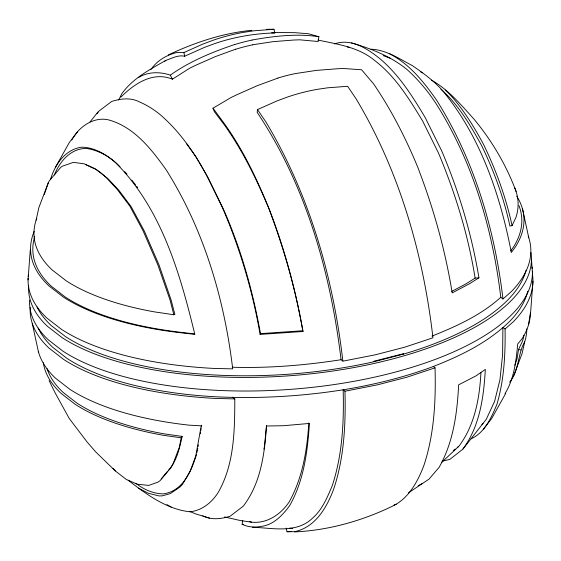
<?xml version="1.0" encoding="UTF-8"?>
<svg xmlns="http://www.w3.org/2000/svg" width="561" height="561" viewBox="0 0 561 561"><rect width="100%" height="100%" fill="white"/><g stroke="black" fill="none" stroke-linecap="round" stroke-linejoin="round"><path stroke-width="0.84" d="M232.633 397.216L234.807 398.906C234.708 430.518 234.386 464.256 218.187 492.474C211.806 502.53 202.191 510.419 190.018 511.807C166.54 509.276 146.435 494.346 128.21 480.251M532.445 274.385A251.91 102.46 -4 0 1 513.61 321.474L505.075 328.998C505.454 354.37 504.087 380.021 496.878 404.488C491.296 417.608 484.9 432.601 471.044 438.856M28.05 279.925L30.273 249.911M532.95 281.075L530.727 311.089L528.546 324.391M480.938 372.469C479.599 398.219 474.83 424.824 459.108 445.995L441.416 462.65M308.816 422.938C307.176 449.431 302.835 476.401 290.191 500.061L289.462 501.506C281.124 514.149 267.345 523.806 251.644 522.179L240.445 520.559L224.561 516.954M264.519 445.785L266.489 425.462M257.52 109.591L257.148 112.319C306.096 185.551 330.639 272.962 341.074 359.727L342.862 361.109L344.005 360.947L375.169 354.84L404.691 347.203L432.952 337.806C423.338 254.245 399.46 171.161 356.025 98.701L347.61 86.289L327.799 87.797L317.168 89.374A205.305 170.663 -52.3 0 0 287.302 97.102L276.832 100.98L257.52 109.591L265.935 122.003C309.37 194.457 333.248 277.541 342.862 361.109M202.724 515.797C211.329 520.229 221.104 518.974 230.01 516.302L243.313 506.113C260.809 483.189 264.617 453.884 266.496 425.995L283.214 425.736L309.42 423.436C307.589 451.135 303.971 479.669 290.374 504.346L289.42 505.945C282.464 515.349 273.473 524.991 261.181 526.414C254.666 527.649 248.109 527.179 242.1 524.283L242.724 520.292M274.245 32.538L294.925 32.671L308.501 33.772L318.9 36.717L318.15 41.5L299.679 39.817L293.929 40.02L273.151 41.647L252.752 44.768M523.939 335.31A240.234 97.712 -4 0 1 522.438 341.347L518.574 349.391L517.011 358.83L514.809 365.218M526.814 328.858A242.45 98.617 -4 0 1 524.675 341.88C517.494 354.328 519.241 370.891 509.619 382.174M198.075 446.577L198.37 444.873M200.277 433.779L200.572 432.068M200.866 430.364L201.161 428.653M201.448 426.949L201.743 425.238M47.061 368.654A240.234 97.712 -4 0 0 63.127 392.42L76.941 403.114A240.234 97.712 -4 0 0 164.506 433.919L182.136 436.409L181.196 437.818L179.268 447.468L172.774 464.494L170.888 467.755L160.032 480.707L157.907 482.165L148.686 485.412L137.235 484.213L126.274 479.424L115.328 470.945L95.714 451.914L86.962 441.816L69.22 418.471L55.09 392.756L49.066 380.603M182.136 436.409C179.583 448.05 176.904 460.812 168.728 469.929M263.915 449.165L264.434 446.626M196.897 452.545L197.781 448.288M173.854 314.749L154.647 311.916A242.752 98.736 -4 0 1 66.163 280.788L52.208 269.981A242.752 98.736 -4 0 1 36.1 220.129L38.877 207.577L48.26 182.893L49.263 180.845L60.925 167.15L62.292 166.224L73.428 162.36L84.143 163.805L94.872 168.651L100.538 172.578L106.211 177.542L117.214 189.408L129.745 205.964L143.048 230.732L157.865 264.932L170.06 300.044L173.854 314.749L174.871 314.426L171.07 299.869L159.079 265.094L144.331 231.069L131.127 206.644L118.75 190.151L107.747 178.454L96.183 169.499L85.987 164.787M524.675 341.88L522.123 353.423L513.392 376.396M48.26 182.893L44.277 194.506M50.434 179.772C54.775 164.752 64.978 149.542 81.618 147.171C94.493 147.361 106.232 154.415 115.657 162.767C161.372 208.404 180.025 273.249 194.821 334.363L182.381 332.946A247.219 100.552 -4 0 1 63.358 297.071L49.144 286.068A247.219 100.552 -4 0 1 34.179 231.384M54.508 174.983L55.069 173.342C60.595 160.39 71.338 148.363 86.408 148.427C99.36 150.404 111.19 157.318 120.054 166.855M196.546 454.242C191.476 471.037 182.998 491.247 163.209 493.897C153.342 493.75 143.693 489.48 136.028 483.393M71.815 140.005C78.842 126.52 94.851 115.426 110.447 120.419C135.054 128.055 151.708 149.584 166.091 169.717C203.874 229.533 224.365 298.999 232.71 368.872L213.874 368.423A251.91 102.46 -4 0 1 61.465 329.342L46.984 318.129A251.91 102.46 -4 0 1 28.092 278.249M440.939 89.255C458.47 104.486 470.251 125.215 481.471 145.271C493.989 171.035 503.876 198.068 509.949 226.09L512.081 225.599L515.973 217.359A242.45 98.617 -4 0 0 514.633 187.647M36.1 220.129L36.802 218.671M118.757 99.956L121.751 93.806C132.677 78.442 149.85 69.459 165.916 60.357C172.045 58.323 177.991 54.747 184.695 56.219L204.4 47.412L214.702 43.59C234.028 36.956 254.371 33.534 274.785 32.917L273.957 29.263L266.412 29.319M277.898 78.112L257.324 85.658L236.756 94.788L230.964 97.551L213.005 108.196L223.643 122.677C242.499 148.686 256.398 177.844 268.551 207.472L269.834 210.641C284.799 249.729 295.731 290.282 302.989 331.488L260.094 334.405L260.493 333.627C252.738 290.886 240.999 248.825 223.362 209.057L208.194 177.809L196.013 156.814L186.61 143.833M55.266 167.613L69.354 142.431L77.544 131.877M505.734 393.387L491.646 418.569L483.456 429.123M504.977 393.71C514.1 378.822 516.155 360.982 517.719 343.963L521.898 338.991A247.219 100.552 -4 0 0 530.44 312.421M97.081 113.75L99.024 111.001L111.821 101.387C120.776 98.638 130.629 97.334 139.289 101.843C147.108 105.159 154.317 109.746 160.818 115.201C179.723 131.674 194.204 152.459 206.104 174.38L222.436 207.633C239.898 248.278 252.604 290.808 260.094 334.405M150.853 69.732C156.631 60.918 166.231 55.195 176.322 52.615L183.868 52.566L203.18 43.954L213.65 40.076A205.305 170.663 -52.3 0 1 243.516 32.349L254.147 30.771L273.957 29.263M510.798 250.76L513.35 247.233A244.996 99.648 -4 0 0 518.946 205.614M463.049 448.989L486.296 419.235L494.585 401.438L499.949 379.762L502.607 354.804L502.901 327.315L505.075 328.998M90.062 121.898L97.951 112.011M161.175 478.947L167.648 471.212M481.892 424.628L483.063 423.478M120.86 97.151C134.219 83.736 153.006 71.142 172.451 79.185L189.534 68.302L194.969 65.616L215.382 56.591L235.613 49.2M351.452 42.888C371.375 48.653 391.34 56.57 407.461 69.908C418.667 80.153 428.527 91.843 436.703 104.641C473.126 162.515 492.649 229.786 500.798 297.288C481.086 315.128 456.437 326.369 431.956 336.095M500.798 297.288L502.979 298.971L511.513 291.447A251.91 102.46 -4 0 0 528.245 236.23M164.611 61.366L165.916 60.357M294.665 531.919C328.739 530.327 361.95 520.896 392.616 506.127C408.78 498.343 417.686 481.675 423.85 465.602C434.284 434.165 435.918 400.701 435.048 367.834L433.26 366.452M453.246 450.63L455.252 449.081M457.257 447.531L458.589 446.5M408.457 492.839L429.018 479.122L439.249 467.194L440.048 465.63C453.533 440.988 457.25 412.51 458.632 384.839L475.973 375.884L485.342 369.39C483.715 397.209 479.865 426.472 462.594 449.396L449.838 459.375L442.524 461.121M138.42 77.586C147.816 71.612 159.99 71.598 170.313 75.146C189.751 61.303 212.065 52.18 234.554 44.55M334.412 43.933C350.997 37.987 367.322 48.59 379.762 58.575C399.039 74.788 412.531 96.296 425.273 117.698L441.717 150.923C459.024 191.596 471.682 234.189 478.94 277.807L475.125 278.116L465.889 283.915L451.738 291.404M478.94 277.807L469.529 283.719L452.201 292.898C445.462 251.587 434.368 211.048 419.509 171.925L418.38 168.714C406.199 139.065 391.669 110.391 373.591 83.891L361.593 69.767L343.332 68.484L337.406 68.758L316.341 70.391L295.479 73.568A186.469 155.229 -52.5 0 0 277.891 78.042M418.162 485.742L422.58 483.414M168.384 54.873C194.779 42.552 222.668 33.106 251.791 30.308M435.048 367.834L406.788 377.237L377.265 384.874L346.102 390.982L344.959 391.136L343.171 389.755C344.026 422.11 342.42 455.048 332.147 485.987C327.245 497.355 322.358 509.584 312.807 517.887C296.727 533.848 272.639 527.992 252.499 527.228M393.99 505.033L396.318 504.192M374.222 361.284L374.243 361.663L374.04 361.193L403.282 353.767L403.31 354.152L374.243 361.663A247.976 100.861 -4 0 1 65.455 336.565L51.191 325.527A247.976 100.861 -4 0 1 37.026 307M252.134 40.006C274.098 36.079 296.685 33.394 318.9 36.717M341.074 359.727C305.1 365.302 268.642 368.325 232.226 367.231M302.989 331.488L302.772 330.745L260.493 333.627M286.215 528.083L287.043 531.737L291.11 531.548M370.982 49.193C386.199 49.789 399.397 58.828 412.468 65.7C423.597 73.337 434.6 81.31 443.428 91.639C480.749 137.354 500.279 195.228 511.323 252.499L515.447 246.798A247.219 100.552 -4 0 0 516.667 196.077M234.807 398.906L215.971 398.457A251.91 102.46 -4 0 1 63.568 359.377L49.08 348.164A251.91 102.46 -4 0 1 30.238 307.435M271.615 32.819L274.785 32.917M289.385 528.182L292.547 528.287M287.043 531.737L294.588 531.681C315.45 527.375 326.909 507.319 333.76 488.897C344.195 457.467 345.828 424.004 344.959 391.136M242.1 524.283L243.747 524.465M194.751 333.914L183.272 332.603A244.996 99.648 -4 0 1 65.314 297.057L51.233 286.152A244.996 99.648 -4 0 1 34.719 236.658M181.196 437.818L163.433 435.315A242.45 98.617 -4 0 1 75.055 404.222L61.114 393.429A242.45 98.617 -4 0 1 43.316 362.672M317.975 40.062C337.42 44.2 358.542 47.103 374.334 60.251C395.33 76.135 409.221 98.932 422.664 121.071L438.646 153.377C455.378 193.468 468.246 235.164 475.125 278.116M347.455 46.998L349.054 47.299M518.574 349.391L520.783 349.987M249.322 521.555L251.644 522.179M209.548 518.112L196.02 514.03L189.702 511.443M383.275 55.637L390.063 58.169M431.598 80.209C448.386 89.62 461.226 105.04 474.038 119.184C491.906 140.755 506.408 165.257 516.106 191.553M420.259 71.654L422.594 72.853M403.282 353.767L403.31 354.152A247.976 100.861 -4 0 0 526.043 270.304M138.406 488.147L148.525 493.329L159.058 495.931L162.164 495.875L170.221 493.631L179.772 487.193L182.409 484.487L190.347 470.798L195.789 455.897L201.217 425.827L188.826 425.133A247.219 100.552 -4 0 1 69.802 389.264L55.588 378.261A247.219 100.552 -4 0 1 38.351 351.389M389.762 53.891C409.551 64.038 423.793 81.976 436.367 99.816C474.143 159.626 494.634 229.098 502.979 298.971M166.883 504.605L171.238 507.109M124.675 171.68L126.989 174.099M445.672 90.055C461.184 105.791 472.916 124.773 483.386 144.107C496.029 170.081 505.917 197.36 512.081 225.599M113.07 468.456L115.328 470.945M131.835 180.137L135.573 184.892M136.639 186.252L137.711 187.612M170.313 75.146L172.451 79.185M213.005 108.196L214.323 111.604L224.842 125.552C243.06 151.33 256.847 179.85 269 208.895L270.03 211.77C284.427 250.374 295.71 290.135 302.772 330.745M183.868 52.566L184.695 56.219M522.424 208.461L528.771 237.759M32.229 323.241L38.576 352.539M531.47 259.259L532.424 272.849M527.775 291.278A247.976 100.861 -4 0 1 509.984 321.067C488.147 342.596 460.083 356.13 431.788 367.062A247.976 100.861 -4 0 1 345.099 389.488C302.779 396.304 259.813 398.829 216.995 396.844A247.976 100.861 -4 0 1 66.969 358.374L52.713 347.336A247.976 100.861 -4 0 1 38.197 328.066M28.204 276.566A251.91 102.46 -4 0 1 28.38 274.876M234.561 44.621A186.469 154.787 -52.1 0 1 252.134 40.069M532.396 271.173A251.959 102.481 -4 0 1 347.525 382.441A251.959 102.481 -4 0 1 62.951 351.165L48.463 339.952A251.959 102.481 -4 0 1 29.572 300.058M532.038 266.994A251.959 102.481 -4 0 1 532.235 268.663M530.965 252.576A251.959 102.481 -4 0 1 352.511 367.813A251.959 102.481 -4 0 1 62.005 337.575L47.517 326.362A251.959 102.481 -4 0 1 28.667 285.633M235.62 49.27A176.491 139.17 -46.2 0 1 252.752 44.838"/></g></svg>
